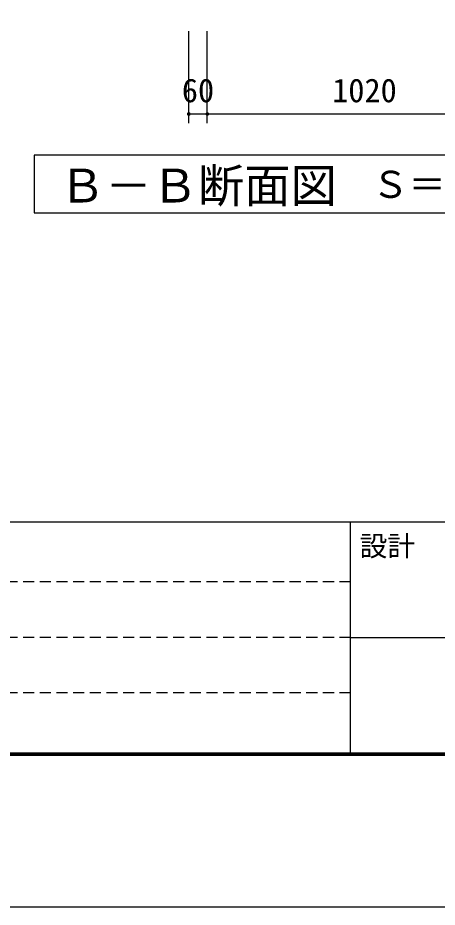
# Model space of a CAD drawing. Units: millimetres, scale not verified. Extents: x -8910 to 8910, y -6308 to 6308.
# Drawn here: x -839 to 521, y -6308 to -3420 of the extents above; entities that cross this region are included whole.
import ezdxf
from ezdxf.enums import TextEntityAlignment as Align

# ---------------------------------------------------------------- set-up
doc = ezdxf.new("R2010")
doc.units = ezdxf.units.MM
doc.header["$LTSCALE"] = 30
doc.linetypes.add('DASHED1', pattern=[1.8, 1.2, -0.6])
for name, color, linetype, lineweight in [('0-1_製作', 5, 'Continuous', 25), ('0-4_機器', 2, 'Continuous', 25), ('0-8_図面枠', 7, 'Continuous', 25), ('0-9_Axis_waku', 7, 'Continuous', 25)]:
    doc.layers.add(name, color=color, linetype=linetype, lineweight=lineweight)
doc.styles.add('ＭＳ ゴシック', font='')
doc.styles.get('ＭＳ ゴシック').set_extended_font_data('MS Gothic')

msp = doc.modelspace()

# ---------------------------------------------------------------- linework, layer by layer
at = {"layer": '0-1_製作', "color": 2}
for p, q in [((-284.95, -3762.32), (-284.95, -3463.06)), ((-224.95, -3762.32), (-224.95, -3463.06)), ((-284.95, -3732.32), (-224.95, -3732.32)), ((-224.95, -3732.32), (795.05, -3732.32))]:
    msp.add_line(p, q, dxfattribs=at)
at = {"layer": '0-1_製作'}
for points in [[(-290.94, -3731.94), (-284.95, -3732.32), (-290.95, -3732.32)], [(-290.95, -3732.32), (-284.95, -3732.32), (-290.9, -3733.07)], [(-290.84, -3731.19), (-284.95, -3732.32), (-290.94, -3731.94)], [(-290.9, -3733.07), (-284.95, -3732.32), (-290.76, -3733.81)], [(-290.84, -3731.19), (-284.95, -3726.32), (-284.95, -3732.32)], [(-290.65, -3730.46), (-284.95, -3726.32), (-290.84, -3731.19)], [(-290.76, -3733.81), (-284.95, -3732.32), (-290.53, -3734.53)], [(-290.38, -3729.76), (-284.95, -3726.32), (-290.65, -3730.46)], [(-290.53, -3734.53), (-284.95, -3732.32), (-290.21, -3735.21)], [(-290.01, -3729.1), (-284.95, -3726.32), (-290.38, -3729.76)], [(-290.21, -3735.21), (-284.95, -3732.32), (-289.8, -3735.85)], [(-289.57, -3728.49), (-284.95, -3726.32), (-290.01, -3729.1)], [(-289.8, -3735.85), (-284.95, -3732.32), (-289.32, -3736.43)], [(-289.06, -3727.94), (-284.95, -3726.32), (-289.57, -3728.49)], [(-289.32, -3736.43), (-284.95, -3732.32), (-288.77, -3736.94)], [(-288.48, -3727.46), (-284.95, -3726.32), (-289.06, -3727.94)], [(-288.77, -3736.94), (-284.95, -3732.32), (-288.16, -3737.38)], [(-287.84, -3727.06), (-284.95, -3726.32), (-288.48, -3727.46)], [(-288.16, -3737.38), (-284.95, -3732.32), (-287.5, -3737.75)], [(-287.16, -3726.74), (-284.95, -3726.32), (-287.84, -3727.06)], [(-287.5, -3737.75), (-284.95, -3732.32), (-286.8, -3738.02)], [(-286.44, -3726.51), (-284.95, -3726.32), (-287.16, -3726.74)], [(-286.8, -3738.02), (-284.95, -3732.32), (-286.07, -3738.21)], [(-285.7, -3726.37), (-284.95, -3726.32), (-286.44, -3726.51)], [(-286.07, -3738.21), (-284.95, -3732.32), (-284.95, -3738.32)], [(-286.07, -3738.21), (-284.95, -3738.32), (-285.33, -3738.31)], [(-284.95, -3726.32), (-278.95, -3732.32), (-284.95, -3732.32)], [(-284.95, -3726.32), (-279, -3731.57), (-278.95, -3732.32)], [(-284.95, -3726.32), (-279.14, -3730.83), (-279, -3731.57)], [(-284.95, -3726.32), (-279.37, -3730.11), (-279.14, -3730.83)], [(-284.95, -3726.32), (-279.69, -3729.43), (-279.37, -3730.11)], [(-284.95, -3726.32), (-280.09, -3728.79), (-279.69, -3729.43)], [(-284.95, -3726.32), (-280.57, -3728.21), (-280.09, -3728.79)], [(-284.95, -3726.32), (-281.12, -3727.7), (-280.57, -3728.21)], [(-284.95, -3726.32), (-281.73, -3727.25), (-281.12, -3727.7)], [(-284.95, -3726.32), (-282.39, -3726.89), (-281.73, -3727.25)], [(-284.95, -3726.32), (-283.09, -3726.61), (-282.39, -3726.89)], [(-284.95, -3726.32), (-283.82, -3726.42), (-283.09, -3726.61)], [(-284.95, -3726.32), (-284.57, -3726.33), (-283.82, -3726.42)], [(-284.95, -3732.32), (-284.2, -3738.27), (-284.95, -3738.32)], [(-284.95, -3732.32), (-283.46, -3738.13), (-284.2, -3738.27)], [(-284.95, -3732.32), (-282.74, -3737.9), (-283.46, -3738.13)], [(-284.95, -3732.32), (-282.06, -3737.58), (-282.74, -3737.9)], [(-284.95, -3732.32), (-281.42, -3737.17), (-282.06, -3737.58)], [(-284.95, -3732.32), (-280.84, -3736.69), (-281.42, -3737.17)], [(-284.95, -3732.32), (-280.33, -3736.14), (-280.84, -3736.69)], [(-284.95, -3732.32), (-279.88, -3735.53), (-280.33, -3736.14)], [(-284.95, -3732.32), (-279.52, -3734.87), (-279.88, -3735.53)], [(-284.95, -3732.32), (-279.24, -3734.17), (-279.52, -3734.87)], [(-284.95, -3732.32), (-279.05, -3733.44), (-279.24, -3734.17)], [(-284.95, -3732.32), (-278.96, -3732.7), (-279.05, -3733.44)], [(-278.95, -3732.32), (-278.96, -3732.7), (-284.95, -3732.32)], [(-230.94, -3731.94), (-224.95, -3732.32), (-230.95, -3732.32)], [(-230.95, -3732.32), (-224.95, -3732.32), (-230.9, -3733.07)], [(-230.94, -3731.94), (-224.95, -3726.32), (-224.95, -3732.32)], [(-230.84, -3731.19), (-224.95, -3726.32), (-230.94, -3731.94)], [(-230.9, -3733.07), (-224.95, -3732.32), (-230.76, -3733.81)], [(-230.65, -3730.46), (-224.95, -3726.32), (-230.84, -3731.19)], [(-230.76, -3733.81), (-224.95, -3732.32), (-230.53, -3734.53)], [(-230.38, -3729.76), (-224.95, -3726.32), (-230.65, -3730.46)], [(-230.53, -3734.53), (-224.95, -3732.32), (-230.21, -3735.21)], [(-230.01, -3729.1), (-224.95, -3726.32), (-230.38, -3729.76)], [(-230.21, -3735.21), (-224.95, -3732.32), (-229.8, -3735.85)], [(-229.57, -3728.49), (-224.95, -3726.32), (-230.01, -3729.1)], [(-229.8, -3735.85), (-224.95, -3732.32), (-229.32, -3736.43)], [(-229.06, -3727.94), (-224.95, -3726.32), (-229.57, -3728.49)], [(-229.32, -3736.43), (-224.95, -3732.32), (-228.77, -3736.94)], [(-228.48, -3727.46), (-224.95, -3726.32), (-229.06, -3727.94)], [(-228.77, -3736.94), (-224.95, -3732.32), (-228.16, -3737.38)], [(-227.84, -3727.06), (-224.95, -3726.32), (-228.48, -3727.46)], [(-228.16, -3737.38), (-224.95, -3732.32), (-227.5, -3737.75)], [(-227.16, -3726.74), (-224.95, -3726.32), (-227.84, -3727.06)], [(-227.5, -3737.75), (-224.95, -3732.32), (-226.8, -3738.02)], [(-226.44, -3726.51), (-224.95, -3726.32), (-227.16, -3726.74)], [(-226.8, -3738.02), (-224.95, -3732.32), (-226.07, -3738.21)], [(-225.7, -3726.37), (-224.95, -3726.32), (-226.44, -3726.51)], [(-226.07, -3738.21), (-224.95, -3732.32), (-224.95, -3738.32)], [(-226.07, -3738.21), (-224.95, -3738.32), (-225.33, -3738.31)], [(-224.95, -3726.32), (-218.95, -3732.32), (-224.95, -3732.32)], [(-224.95, -3726.32), (-219, -3731.57), (-218.95, -3732.32)], [(-224.95, -3726.32), (-219.14, -3730.83), (-219, -3731.57)], [(-224.95, -3726.32), (-219.37, -3730.11), (-219.14, -3730.83)], [(-224.95, -3726.32), (-219.69, -3729.43), (-219.37, -3730.11)], [(-224.95, -3726.32), (-220.09, -3728.79), (-219.69, -3729.43)], [(-224.95, -3726.32), (-220.57, -3728.21), (-220.09, -3728.79)], [(-224.95, -3726.32), (-221.12, -3727.7), (-220.57, -3728.21)], [(-224.95, -3726.32), (-221.73, -3727.25), (-221.12, -3727.7)], [(-224.95, -3726.32), (-222.39, -3726.89), (-221.73, -3727.25)], [(-224.95, -3726.32), (-223.09, -3726.61), (-222.39, -3726.89)], [(-224.95, -3726.32), (-223.82, -3726.42), (-223.09, -3726.61)], [(-224.95, -3726.32), (-224.57, -3726.33), (-223.82, -3726.42)], [(-224.95, -3732.32), (-224.2, -3738.27), (-224.95, -3738.32)], [(-224.95, -3732.32), (-223.46, -3738.13), (-224.2, -3738.27)], [(-224.95, -3732.32), (-222.74, -3737.9), (-223.46, -3738.13)], [(-224.95, -3732.32), (-222.06, -3737.58), (-222.74, -3737.9)], [(-224.95, -3732.32), (-221.42, -3737.17), (-222.06, -3737.58)], [(-224.95, -3732.32), (-220.84, -3736.69), (-221.42, -3737.17)], [(-224.95, -3732.32), (-220.33, -3736.14), (-220.84, -3736.69)], [(-224.95, -3732.32), (-219.88, -3735.53), (-220.33, -3736.14)], [(-224.95, -3732.32), (-219.52, -3734.87), (-219.88, -3735.53)], [(-224.95, -3732.32), (-219.24, -3734.17), (-219.52, -3734.87)], [(-224.95, -3732.32), (-219.05, -3733.44), (-219.24, -3734.17)], [(-224.95, -3732.32), (-218.96, -3732.7), (-219.05, -3733.44)], [(-224.95, -3732.32), (-218.95, -3732.32), (-218.96, -3732.7)]]:
    msp.add_solid(points, dxfattribs=at)
at = {"layer": '0-4_機器', "color": 3}
msp.add_lwpolyline([(1242.87, -4052.73), (1242.87, -3866.42), (-786.46, -3866.42), (-786.46, -4052.73)], close=True, dxfattribs=at)
at = {"layer": '0-8_図面枠'}
msp.add_lwpolyline([(-8910, -6307.5), (-8910, 6307.5), (8910, 6307.5), (8910, -6307.5)], close=True, dxfattribs=at)
at = {"layer": '0-9_Axis_waku'}
for p, q in [((-7770, -5056.5), (8400, -5056.5)), ((239.99, -5806.5), (239.99, -5056.5)), ((239.99, -5431.5), (8399.99, -5431.5)), ((8408.4, -5814.9), (-7778.4, -5814.9)), ((8407.8, -5814.3), (-7777.8, -5814.3)), ((8407.2, -5813.7), (-7777.2, -5813.7)), ((8406.6, -5813.1), (-7776.6, -5813.1)), ((8406, -5812.5), (-7776, -5812.5)), ((8405.4, -5811.9), (-7775.4, -5811.9)), ((8404.8, -5811.3), (-7774.8, -5811.3)), ((8404.2, -5810.7), (-7774.2, -5810.7)), ((8403.6, -5810.1), (-7773.6, -5810.1)), ((8403, -5809.5), (-7773, -5809.5)), ((8402.4, -5808.9), (-7772.4, -5808.9)), ((8401.8, -5808.3), (-7771.8, -5808.3)), ((8401.2, -5807.7), (-7771.2, -5807.7)), ((8400.6, -5807.1), (-7770.6, -5807.1)), ((-7770, -5806.5), (8400, -5806.5))]:
    msp.add_line(p, q, dxfattribs=at)
at = {"layer": '0-9_Axis_waku', "linetype": 'DASHED1'}
for p, q in [((240, -5251.5), (-7770, -5251.5)), ((240, -5431.5), (-7770, -5431.5)), ((240, -5611.5), (-7770, -5611.5))]:
    msp.add_line(p, q, dxfattribs=at)

# ---------------------------------------------------------------- texts
at = {"layer": '0-1_製作', "color": 4, "style": 'ＭＳ ゴシック'}
for s, p in [('60', (-307.45, -3717.32)), ('1020', (180.05, -3717.32))]:
    msp.add_text(s, height=76.98, dxfattribs=at).set_placement(p, align=Align.BOTTOM_LEFT)
at = {"layer": '0-4_機器', "color": 4, "style": 'ＭＳ ゴシック'}
for s, height, p in [('Ｂ－Ｂ断面図', 110, (-705.22, -4052.7)), ('Ｓ＝１／３０', 87.98, (308.34, -4031.03))]:
    msp.add_text(s, height=height, dxfattribs=at).set_placement(p, align=Align.BOTTOM_LEFT)
at = {"layer": '0-9_Axis_waku', "style": 'ＭＳ ゴシック'}
msp.add_text('設計', height=65.98, dxfattribs=at).set_placement((269.16, -5187.88), align=Align.BOTTOM_LEFT)

doc.saveas('drawing.dxf')
